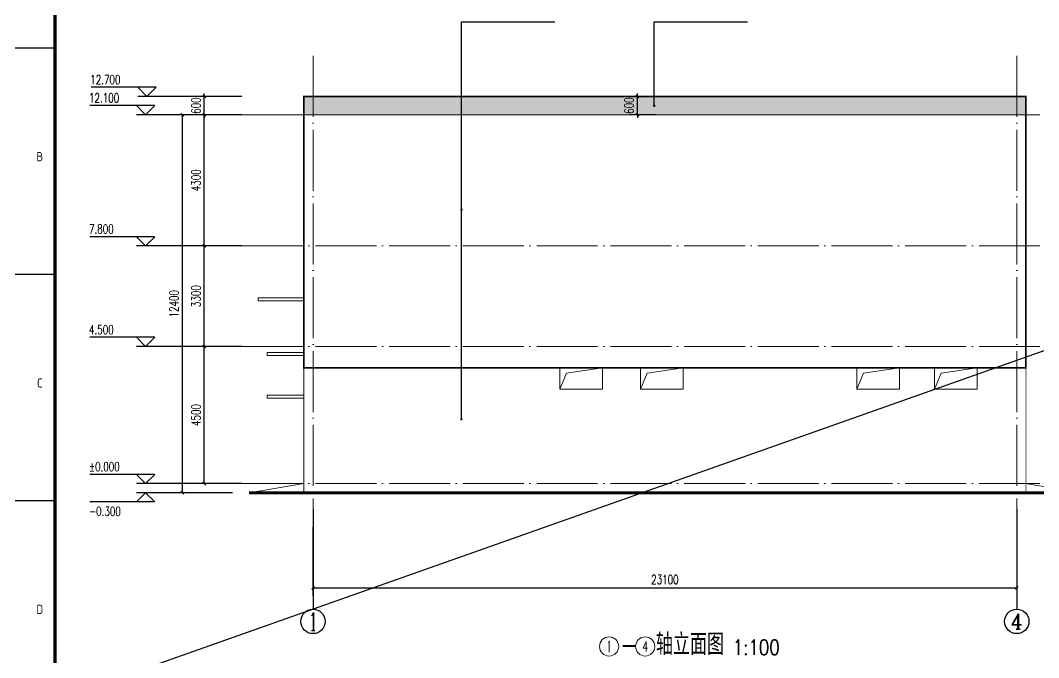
# Model space of a CAD drawing. Extents: x 238398 to 585159, y -66832 to 191977.
# Drawn here: x 450397 to 483820, y -5139 to 15762 of the extents above; entities that cross this region are included whole.
import ezdxf
from ezdxf.enums import TextEntityAlignment as Align

# ---------------------------------------------------------------- set-up
doc = ezdxf.new("R2010")
doc.units = 0
doc.header["$LTSCALE"] = 1000
doc.header["$MEASUREMENT"] = 0
doc.linetypes.add('DOTE', pattern=[2.42, 2, -0.2, 0.02, -0.2])
doc.layers.get('0').update_dxf_attribs({"color": 8})
doc.layers.get('Defpoints').update_dxf_attribs({"color": 8})
for name, color, linetype in [('-人员定位', 6, 'Continuous'), ('AXIS', 8, 'Continuous'), ('AXIS_TEXT', 8, 'Continuous'), ('DIM_ELEV', 8, 'Continuous'), ('DIM_LEAD', 8, 'Continuous'), ('PUB_DIM', 8, 'Continuous'), ('填充', 8, 'Continuous')]:
    doc.layers.add(name, color=color, linetype=linetype)
for name, color, linetype, lineweight in [('DOTE', 8, 'DOTE', 13), ('PUB_TEXT', 8, 'Continuous', 20), ('立面1线', 8, 'Continuous', 20)]:
    doc.layers.add(name, color=color, linetype=linetype, lineweight=lineweight)
doc.styles.add('_TCH_AXIS', font='complex.shx', dxfattribs={"bigfont": 'gbcbig.shx'})
doc.styles.add('_TCH_DIM', font='SIMPLEX', dxfattribs={"bigfont": 'GBCBIG'})
doc.styles.add('_TCH_DIM_T3', font='SIMPLEX', dxfattribs={"width": 0.705882, "bigfont": 'GBCBIG'})
doc.styles.add('HZTXT', font='geditxt.shx', dxfattribs={"width": 0.8, "bigfont": 'hztxt1.shx'})
doc.styles.get("Standard").update_dxf_attribs({"font": 'gbenor.shx', "bigfont": 'gbcbig.shx'})
doc.styles.add('TK', font='GEDITXT.SHX', dxfattribs={"width": 0.85, "height": 3.5, "bigfont": 'hztxt1.shx'})
doc.dimstyles.new('_TCH_ARCH&&100', dxfattribs={"dimtxt": 297.5, "dimasz": 100, "dimexe": 250, "dimexo": 300, "dimgap": 126.25, "dimtad": 1, "dimdec": 0, "dimzin": 0, "dimdsep": 46, "dimtxsty": '_TCH_DIM_T3', "dimblk": 'ARCHTICK', "dimcen": 0.09, "dimazin": 2, "dimtfac": 1, "dimtdec": 0, "dimtix": 1, "dimtmove": 2, "dimatfit": 3, "dimfxl": 0, "dimtolj": 1, "dimtzin": 0, "dimarcsym": 0})

# ---------------------------------------------------------------- blocks, each defined once
blk = doc.blocks.new('GEDI_WK_A1')
at = {"color": 3}
for p, q in [((25, 519.75), (0, 519.75)), ((25, 445.5), (0, 445.5)), ((25, 371.25), (0, 371.25))]:
    blk.add_line(p, q, dxfattribs=at)
at = {"color": 3, "const_width": 1}
blk.add_lwpolyline([(25, 10), (831, 10), (831, 584), (25, 584)], close=True, dxfattribs=at)
at = {"color": 3}
for s, p in [('B', (20, 482.62)), ('C', (20, 408.38)), ('D', (20, 334.12))]:
    blk.add_text(s, height=3, dxfattribs=at).set_placement(p, align=Align.CENTER)
blk = doc.blocks.new('CEEC_TK_A1')
blk.add_blockref('GEDI_WK_A1', (0, 0))
at = {"style": 'TK', "width": 0.85}
for tag, height, p in [('PROJECTNAME', 4.75, (776, 44)), ('PHASE', 4, (818, 44)), ('DRAWINGNAME', 4.75, (786, 31))]:
    blk.add_attdef(tag, text='', height=height, dxfattribs=at).set_placement(p, align=Align.MIDDLE_CENTER)
for tag, p, height in [('APPROVE', (663, 32.75), 3.5), ('DESIGN', (708, 32.75), 3.5), ('REVIEW1', (663, 25.75), 3.5), ('DRAW', (708, 25.75), 3.5), ('REVIEW2', (663, 18.75), 3.5), ('PROPORTION', (708, 18.75), 3.5), ('DRAWINGNUMBER', (758, 18.5), 4), ('CHECK', (663, 11.75), 3.5), ('DATE', (708, 11.75), 3.5), ('VERSION', (824, 11.75), 3.5)]:
    blk.add_attdef(tag, p, '', height=height, dxfattribs=at)
blk = doc.blocks.new('_ArchTick')
at = {"color": 0, "linetype": 'ByBlock', "const_width": 0.4}
blk.add_lwpolyline([(-0.5, -0.5), (0.5, 0.5)], dxfattribs=at)
blk = doc.blocks.new('*D84')
at = {"layer": 'Defpoints', "color": 0}
for p in [(470652, 13267), (471552, 13267), (471552, 12667)]:
    blk.add_point(p, dxfattribs=at)
at = {"layer": 'PUB_DIM', "color": 0, "lineweight": -2}
for p, q in [((471252, 13267), (470402, 13267)), ((470652, 13267), (470652, 13367)), ((470652, 12667), (470652, 13267)), ((471252, 12667), (470402, 12667)), ((470652, 12667), (470652, 12567))]:
    blk.add_line(p, q, dxfattribs=at)
at = {"layer": 'PUB_DIM', "color": 0, "lineweight": -2, "xscale": 100, "yscale": 100, "zscale": 100}
for p, rotation in [((470652, 13267), 270), ((470652, 12667), 90)]:
    blk.add_blockref('_ArchTick', p, dxfattribs=dict(at, rotation=rotation))
at = {"layer": 'PUB_DIM', "color": 0, "insert": (470377, 12967), "char_height": 297.5, "attachment_point": 5, "rotation": 90, "style": '_TCH_DIM_T3'}
blk.add_mtext('\\A1;600', dxfattribs=at)
blk = doc.blocks.new('*D197')
at = {"layer": 'AXIS', "color": 0, "lineweight": -2}
for p, q in [((460002, -853), (460002, -3103)), ((483102, -853), (483102, -3103)), ((460002, -2853), (483102, -2853))]:
    blk.add_line(p, q, dxfattribs=at)
at = {"layer": 'Defpoints', "color": 0}
for p in [(460002, -553), (483102, -553), (483102, -2853)]:
    blk.add_point(p, dxfattribs=at)
at = {"layer": 'AXIS', "color": 0, "lineweight": -2, "xscale": 100, "yscale": 100, "zscale": 100, "rotation": 180}
blk.add_blockref('_ArchTick', (460002, -2853), dxfattribs=at)
at = {"layer": 'AXIS', "color": 0, "lineweight": -2, "xscale": 100, "yscale": 100, "zscale": 100}
blk.add_blockref('_ArchTick', (483102, -2853), dxfattribs=at)
at = {"layer": 'AXIS', "color": 0, "insert": (471552, -2578), "char_height": 297.5, "attachment_point": 5, "style": '_TCH_DIM_T3'}
blk.add_mtext('\\A1;23100', dxfattribs=at)
blk = doc.blocks.new('*D207')
at = {"layer": 'Defpoints', "color": 0}
for p in [(456435, 5067), (457964, 5067), (457964, 567)]:
    blk.add_point(p, dxfattribs=at)
at = {"layer": 'PUB_DIM', "color": 0, "lineweight": -2}
for p, q in [((457664, 5067), (456185, 5067)), ((456435, 567), (456435, 5067)), ((457664, 567), (456185, 567))]:
    blk.add_line(p, q, dxfattribs=at)
at = {"layer": 'PUB_DIM', "color": 0, "lineweight": -2, "xscale": 100, "yscale": 100, "zscale": 100}
for p, rotation in [((456435, 5067), 90), ((456435, 567), 270)]:
    blk.add_blockref('_ArchTick', p, dxfattribs=dict(at, rotation=rotation))
at = {"layer": 'PUB_DIM', "color": 0, "insert": (456160, 2817), "char_height": 297.5, "attachment_point": 5, "rotation": 90, "style": '_TCH_DIM_T3'}
blk.add_mtext('\\A1;4500', dxfattribs=at)
blk = doc.blocks.new('*D208')
at = {"layer": 'Defpoints', "color": 0}
for p in [(456435, 8367), (457964, 8367), (457964, 5067)]:
    blk.add_point(p, dxfattribs=at)
at = {"layer": 'PUB_DIM', "color": 0, "lineweight": -2}
for p, q in [((457664, 8367), (456185, 8367)), ((456435, 5067), (456435, 8367)), ((457664, 5067), (456185, 5067))]:
    blk.add_line(p, q, dxfattribs=at)
at = {"layer": 'PUB_DIM', "color": 0, "lineweight": -2, "xscale": 100, "yscale": 100, "zscale": 100}
for p, rotation in [((456435, 8367), 90), ((456435, 5067), 270)]:
    blk.add_blockref('_ArchTick', p, dxfattribs=dict(at, rotation=rotation))
at = {"layer": 'PUB_DIM', "color": 0, "insert": (456160, 6717), "char_height": 297.5, "attachment_point": 5, "rotation": 90, "style": '_TCH_DIM_T3'}
blk.add_mtext('\\A1;3300', dxfattribs=at)
blk = doc.blocks.new('*D209')
at = {"layer": 'Defpoints', "color": 0}
for p in [(456435, 12667), (457964, 12667), (457964, 8367)]:
    blk.add_point(p, dxfattribs=at)
at = {"layer": 'PUB_DIM', "color": 0, "lineweight": -2}
for p, q in [((457664, 12667), (456185, 12667)), ((456435, 8367), (456435, 12667)), ((457664, 8367), (456185, 8367))]:
    blk.add_line(p, q, dxfattribs=at)
at = {"layer": 'PUB_DIM', "color": 0, "lineweight": -2, "xscale": 100, "yscale": 100, "zscale": 100}
for p, rotation in [((456435, 12667), 90), ((456435, 8367), 270)]:
    blk.add_blockref('_ArchTick', p, dxfattribs=dict(at, rotation=rotation))
at = {"layer": 'PUB_DIM', "color": 0, "insert": (456160, 10517), "char_height": 297.5, "attachment_point": 5, "rotation": 90, "style": '_TCH_DIM_T3'}
blk.add_mtext('\\A1;4300', dxfattribs=at)
blk = doc.blocks.new('*D210')
at = {"layer": 'Defpoints', "color": 0}
for p in [(456435, 13267), (457964, 13267), (457964, 12667)]:
    blk.add_point(p, dxfattribs=at)
at = {"layer": 'PUB_DIM', "color": 0, "lineweight": -2}
for p, q in [((457664, 13267), (456185, 13267)), ((456435, 13267), (456435, 13367)), ((456435, 12667), (456435, 13267)), ((457664, 12667), (456185, 12667)), ((456435, 12667), (456435, 12567))]:
    blk.add_line(p, q, dxfattribs=at)
at = {"layer": 'PUB_DIM', "color": 0, "lineweight": -2, "xscale": 100, "yscale": 100, "zscale": 100}
for p, rotation in [((456435, 13267), 270), ((456435, 12667), 90)]:
    blk.add_blockref('_ArchTick', p, dxfattribs=dict(at, rotation=rotation))
at = {"layer": 'PUB_DIM', "color": 0, "insert": (456160, 12967), "char_height": 297.5, "attachment_point": 5, "rotation": 90, "style": '_TCH_DIM_T3'}
blk.add_mtext('\\A1;600', dxfattribs=at)
blk = doc.blocks.new('*D211')
at = {"layer": 'AXIS', "color": 0, "lineweight": -2}
for p, q in [((457364, 12667), (455466, 12667)), ((455716, 267), (455716, 12667)), ((457364, 267), (455466, 267))]:
    blk.add_line(p, q, dxfattribs=at)
at = {"layer": 'Defpoints', "color": 0}
for p in [(455716, 12667), (457664, 12667), (457664, 267)]:
    blk.add_point(p, dxfattribs=at)
at = {"layer": 'AXIS', "color": 0, "lineweight": -2, "xscale": 100, "yscale": 100, "zscale": 100}
for p, rotation in [((455716, 12667), 90), ((455716, 267), 270)]:
    blk.add_blockref('_ArchTick', p, dxfattribs=dict(at, rotation=rotation))
at = {"layer": 'AXIS', "color": 0, "insert": (455441, 6467), "char_height": 297.5, "attachment_point": 5, "rotation": 90, "style": '_TCH_DIM_T3'}
blk.add_mtext('\\A1;12400', dxfattribs=at)

msp = doc.modelspace()

# ---------------------------------------------------------------- hatches: boundary and pattern name
at = {"layer": '填充'}
h = msp.add_hatch(dxfattribs=at)
h.set_pattern_fill('松散材料', color=256, scale=30, style=0)
h.set_pattern_definition([(0, (57799.854, 22682.583), (28.125, 56.25), [0, -56.25])])
h.paths.add_polyline_path([(483402.4, 12666.8), (483402.4, 13266.8), (459702.4, 13266.8), (459702.4, 12666.8)])

# ---------------------------------------------------------------- linework, layer by layer
at = {"layer": '-人员定位'}
msp.add_line((533134.5, 22280.2), (364934.5, -37119.8), dxfattribs=at)
at = {"layer": 'AXIS'}
for p, q in [((460002.4, -266.6), (460002.4, -3552.8)), ((483102.4, -266.6), (483102.4, -3552.8))]:
    msp.add_line(p, q, dxfattribs=at)
for centre in [(460002.4, -3952.8), (483102.4, -3952.8)]:
    msp.add_circle(centre, 400, dxfattribs=at)
at = {"layer": 'DIM_ELEV'}
for p, q in [((454850.6, 13566.8), (452722.4, 13566.8)), ((454550.6, 13266.8), (454250.6, 13566.8)), ((454550.6, 13266.8), (454850.6, 13566.8)), ((456435.5, 13266.8), (454250.6, 13266.8)), ((454808.3, 12966.8), (452680, 12966.8)), ((454508.3, 12666.8), (454208.3, 12966.8)), ((454508.3, 12666.8), (454808.3, 12966.8)), ((456393.1, 12666.8), (454208.3, 12666.8)), ((454808.3, 8666.8), (452680, 8666.8)), ((454508.3, 8366.8), (454208.3, 8666.8)), ((456393.1, 8366.8), (454208.3, 8366.8)), ((454508.3, 8366.8), (454808.3, 8666.8)), ((454808.3, 5366.8), (452680, 5366.8)), ((454508.3, 5066.8), (454208.3, 5366.8)), ((454508.3, 5066.8), (454808.3, 5366.8)), ((456393.1, 5066.8), (454208.3, 5066.8)), ((454808.3, 866.8), (452680, 866.8)), ((454508.3, 566.8), (454208.3, 866.8)), ((454508.3, 566.8), (454808.3, 866.8)), ((456393.1, 566.8), (454208.3, 566.8)), ((454508.3, 266.8), (454208.3, -33.2)), ((456393.1, 266.8), (454208.3, 266.8)), ((454508.3, 266.8), (454808.3, -33.2)), ((454808.3, -33.2), (452680, -33.2))]:
    msp.add_line(p, q, dxfattribs=at)
at = {"layer": 'DIM_LEAD'}
for p, q in [((464873.4, 9553.7), (464873.4, 15709.4)), ((464873.4, 9553.7), (464873.4, 15709.4)), ((464873.4, 2682.8), (464873.4, 15709.4)), ((464873.4, 15709.4), (467936.7, 15709.4)), ((471201.8, 12961.5), (471201.8, 15709.4)), ((471201.8, 15709.4), (474259.8, 15709.4))]:
    msp.add_line(p, q, dxfattribs=at)
at = {"layer": 'DIM_LEAD', "const_width": 40}
for points in [[(471201.8, 12941.5, 1), (471201.8, 12981.5, 1)], [(464873.4, 9533.7, 1), (464873.4, 9573.7, 1)], [(464873.4, 9533.7, 1), (464873.4, 9573.7, 1)], [(464873.4, 2662.8, 1), (464873.4, 2702.8, 1)]]:
    msp.add_lwpolyline(points, format="xyb", close=True, dxfattribs=at)
at = {"layer": 'DOTE'}
for p, q in [((460002.4, 14595.9), (460002.4, -266.6)), ((483102.4, 14595.9), (483102.4, -266.6)), ((457663.7, 12666.8), (484857.7, 12666.8)), ((457663.7, 8366.8), (484857.7, 8366.8)), ((457663.7, 5066.8), (484857.7, 5066.8)), ((457663.7, 566.8), (484857.7, 566.8))]:
    msp.add_line(p, q, dxfattribs=at)
at = {"layer": 'PUB_TEXT'}
for centre in [(469720.4, -4771.8), (470905.8, -4771.8)]:
    msp.add_circle(centre, 315, dxfattribs=at)
at = {"layer": '立面1线'}
for points, const_width in [([(483402.4, 4366.8), (483402.4, 13266.8), (459702.4, 13266.8), (459702.4, 4366.8), (483402.4, 4366.8)], 50), ([(459702.4, 4366.8), (459702.4, 266.8)], 25), ([(483402.4, 4366.8), (483402.4, 266.8)], 25), ([(457902.4, 266.8), (485202.4, 266.8)], 100)]:
    msp.add_lwpolyline(points, dxfattribs=dict(at, const_width=const_width))
for points in [[(459702.4, 12666.8), (483402.4, 12666.8)], [(469502.4, 4366.8), (468325.4, 4190.5), (468102.4, 3666.8)], [(472152.4, 4366.8), (470975.4, 4190.5), (470752.4, 3666.8)], [(479252.4, 4366.8), (478075.4, 4190.5), (477852.4, 3666.8)], [(481802.4, 4366.8), (480625.4, 4190.5), (480402.4, 3666.8)], [(459702.4, 566.8), (457902.4, 266.8)], [(483402.4, 566.8), (485202.4, 266.8)]]:
    msp.add_lwpolyline(points, dxfattribs=at)
for points in [[(459702.4, 6566.8), (459702.4, 6666.8), (458202.4, 6666.8), (458202.4, 6566.8)], [(459702.4, 4766.8), (459702.4, 4866.8), (458502.4, 4866.8), (458502.4, 4766.8)], [(468102.4, 3666.8), (469502.4, 3666.8), (469502.4, 4366.8), (468102.4, 4366.8)], [(470752.4, 3666.8), (472152.4, 3666.8), (472152.4, 4366.8), (470752.4, 4366.8)], [(477852.4, 3666.8), (479252.4, 3666.8), (479252.4, 4366.8), (477852.4, 4366.8)], [(480402.4, 3666.8), (481802.4, 3666.8), (481802.4, 4366.8), (480402.4, 4366.8)], [(459702.4, 3366.8), (459702.4, 3466.8), (458502.4, 3466.8), (458502.4, 3366.8)]]:
    msp.add_lwpolyline(points, close=True, dxfattribs=at)

# ---------------------------------------------------------------- block references
at = {"xscale": 100, "yscale": 100, "zscale": 100}
msp.add_blockref('CEEC_TK_A1', (449034.5, -37119.8), dxfattribs=at)

# ---------------------------------------------------------------- texts
at = {"layer": 'AXIS_TEXT', "style": '_TCH_AXIS'}
for s, height, p, p2 in [('1', 588.3, (459876.3, -4246.9), (460128.4, -4246.9)), ('4', 509.1, (482908.4, -4207.3), (483296.3, -4207.3))]:
    msp.add_text(s, height=height, dxfattribs=at).set_placement(p, p2, align=Align.FIT)
at = {"layer": 'PUB_TEXT'}
for s, height, style, width, p in [('12.700', 297.5, '_TCH_DIM', 0.705882, (452692.4, 13671.8)), ('12.100', 297.5, '_TCH_DIM', 0.705882, (452650, 13071.8)), ('7.800', 297.5, '_TCH_DIM', 0.705882, (452650, 8771.8)), ('4.500', 297.5, '_TCH_DIM', 0.705882, (452650, 5471.8)), ('%%P0.000', 297.5, '_TCH_DIM', 0.705882, (452650, 971.8)), ('-0.300', 297.5, '_TCH_DIM', 0.705882, (452650, -488.2)), ('轴立面图', 700, 'HZTXT', 0.8, (471255.8, -5051.8)), ('1:100', 500, 'HZTXT', 0.8, (473779.1, -5051.8)), ('-', 700, 'HZTXT', 0.8, (470070.4, -5051.8))]:
    msp.add_text(s, height=height, dxfattribs=dict(at, style=style, width=width)).set_placement(p)
at = {"layer": 'PUB_TEXT', "style": 'HZTXT', "width": 0.8}
for s, height, p, p2 in [('1', 371.3, (469685.1, -4957.5), (469755.8, -4957.5)), ('4', 328.2, (470812, -4935.9), (470999.5, -4935.9))]:
    msp.add_text(s, height=height, dxfattribs=at).set_placement(p, p2, align=Align.FIT)

# ---------------------------------------------------------------- dimensions: what is measured, and where the dimension line sits
at = {"layer": 'AXIS'}
for p1, p2, distance, picture, middle in [((457663.7, 266.8), (457663.7, 12666.8), 1947.4, '*D211', (455441.3, 6466.8)), ((460002.4, -552.8), (483102.4, -552.8), -2300, '*D197', (471552.4, -2577.8))]:
    dim = msp.add_aligned_dim(p1=p1, p2=p2, distance=distance, dimstyle='_TCH_ARCH&&100', dxfattribs=at)
    dim.commit()
    dim.dimension.update_dxf_attribs({"geometry": picture, "text_midpoint": middle})
at = {"layer": 'PUB_DIM'}
for p1, p2, distance, picture, middle in [((457963.7, 12666.8), (457963.7, 13266.8), 1528.2, '*D210', (456160.5, 12966.8)), ((471552.4, 12666.8), (471552.4, 13266.8), 900.5, '*D84', (470376.9, 12966.8)), ((457963.7, 8366.8), (457963.7, 12666.8), 1528.2, '*D209', (456160.5, 10516.8)), ((457963.7, 5066.8), (457963.7, 8366.8), 1528.2, '*D208', (456160.5, 6716.8)), ((457963.7, 566.8), (457963.7, 5066.8), 1528.2, '*D207', (456160.5, 2816.8))]:
    dim = msp.add_aligned_dim(p1=p1, p2=p2, distance=distance, dimstyle='_TCH_ARCH&&100', dxfattribs=at)
    dim.commit()
    dim.dimension.update_dxf_attribs({"geometry": picture, "text_midpoint": middle})

doc.saveas('drawing.dxf')
